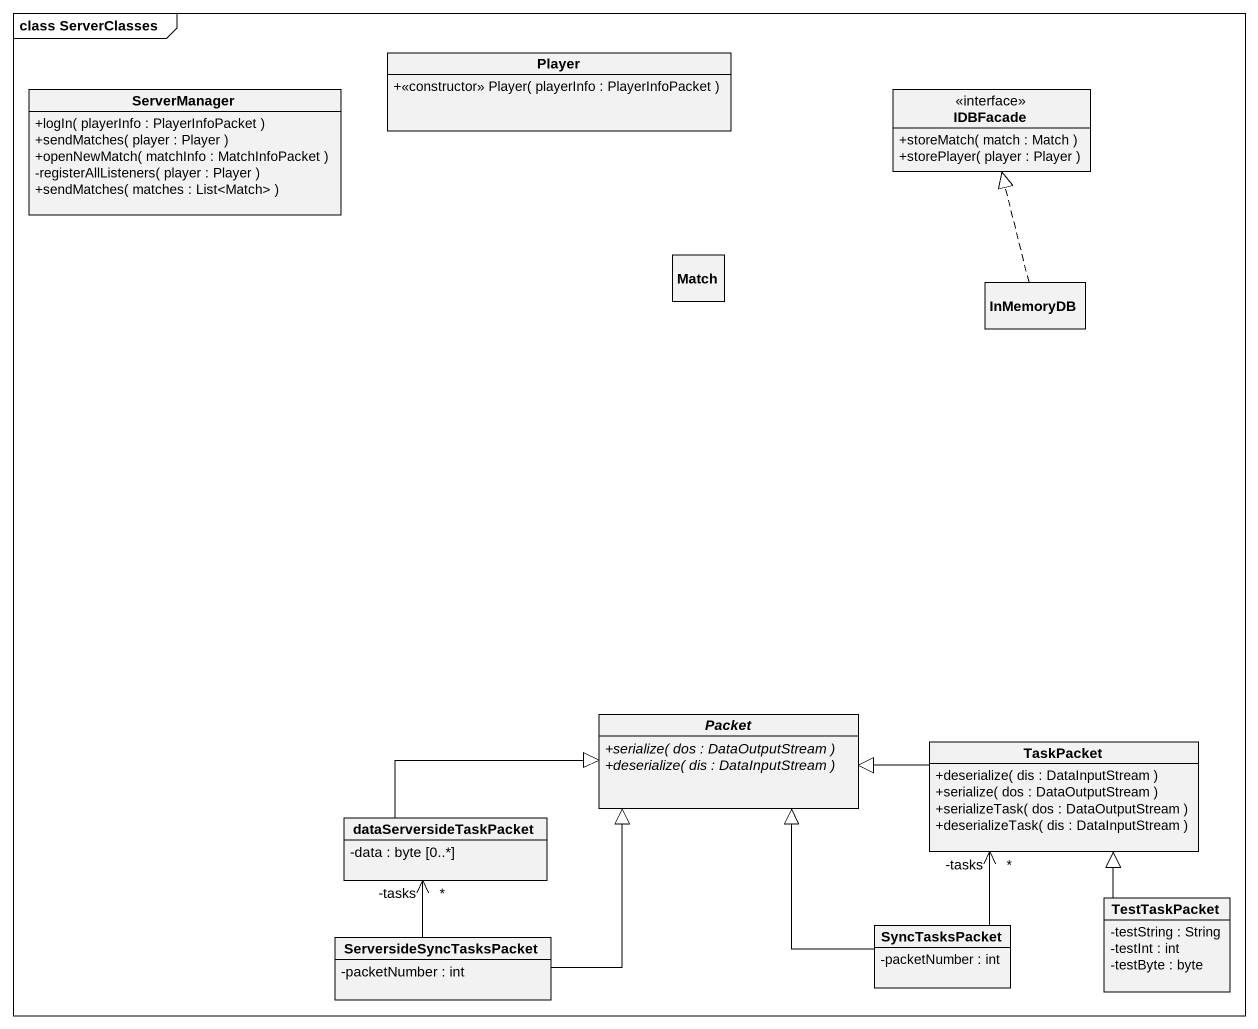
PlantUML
@startuml
mainframe class ServerClasses
hide circle
hide empty members
skinparam classAttributeIconSize 0
class ServerManager {
  +logIn( playerInfo : PlayerInfoPacket )
  +sendMatches( player : Player )
  +openNewMatch( matchInfo : MatchInfoPacket )
  -registerAllListeners( player : Player )
  +sendMatches( matches : List<Match> )
}
class Player {
  +<<constructor>> Player( playerInfo : PlayerInfoPacket )
}
interface IDBFacade {
  +storeMatch( match : Match )
  +storePlayer( player : Player )
}
class Match
class InMemoryDB
abstract class Packet {
  {abstract} +serialize( dos : DataOutputStream )
  {abstract} +deserialize( dis : DataInputStream )
}
class TaskPacket {
  +deserialize( dis : DataInputStream )
  +serialize( dos : DataOutputStream )
  +serializeTask( dos : DataOutputStream )
  +deserializeTask( dis : DataInputStream )
}
class dataServersideTaskPacket {
  -data : byte [0..*]
}
class SyncTasksPacket {
  -packetNumber : int
}
class TestTaskPacket {
  -testString : String
  -testInt : int
  -testByte : byte
}
class ServersideSyncTasksPacket {
  -packetNumber : int
}
InMemoryDB .up.|> IDBFacade
TaskPacket -left-|> Packet
dataServersideTaskPacket -right-|> Packet
SyncTasksPacket -up-|> Packet
SyncTasksPacket -up-> "*\n-tasks" TaskPacket
TestTaskPacket -up-|> TaskPacket
ServersideSyncTasksPacket -up-|> Packet
ServersideSyncTasksPacket -up-> "*\n-tasks" dataServersideTaskPacket
@enduml
